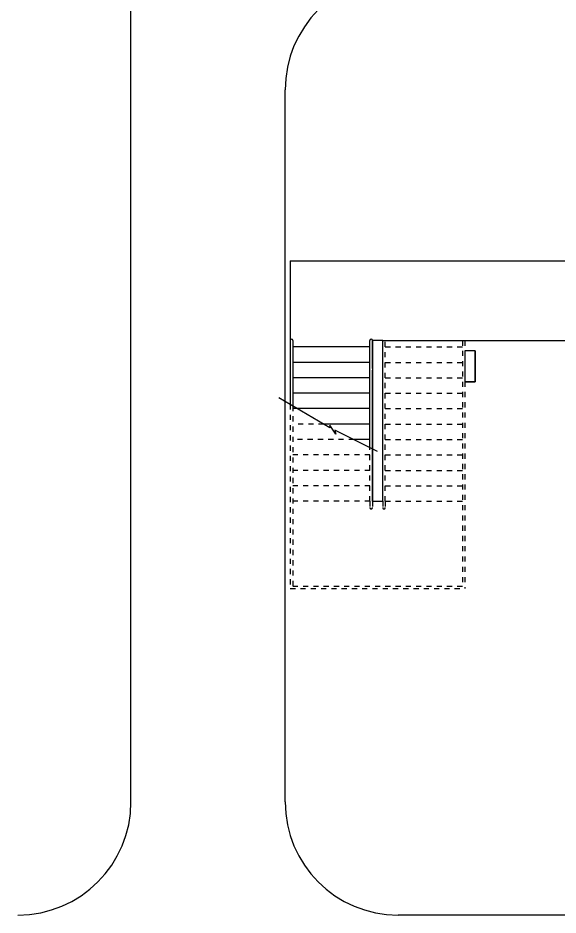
# Model space of a CAD drawing. Header units: millimetres. Extents: x 2686 to 2939, y 1294 to 1441.
# Drawn here: x 2718.62 to 2729.13, y 1393.52 to 1410.97 of the extents above; entities that cross this region are included whole.
import ezdxf

# ---------------------------------------------------------------- set-up
doc = ezdxf.new("R2010")
doc.units = ezdxf.units.MM
doc.linetypes.add('HIDDEN', pattern=[0.375, 0.25, -0.125])
for name, color, linetype in [('AR-CALÇADA', 1, 'Continuous'), ('AR-ESCADA', 2, 'Continuous'), ('AR-PISO', 1, 'Continuous'), ('ES-GUARDACORPO', 2, 'Continuous'), ('es-linhacorte', 1, 'Continuous'), ('ES-PILAR', 3, 'Continuous'), ('Layer2', 2, 'Continuous'), ('PROJ2', 1, 'HIDDEN')]:
    doc.layers.add(name, color=color, linetype=linetype)

# ---------------------------------------------------------------- blocks, each defined once
blk = doc.blocks.new('ES-2P-1PAV-E')
for q in [(-2.95, -0.975), (-2.75, -1.575)]:
    blk.add_line((-2.75, -0.975), q)
at = {"layer": 'AR-PISO'}
for p, q in [((-6.35, 0.775), (0, 0.775)), ((-6.35, 0.775), (-6.35, -0.775)), ((0, -0.775), (0, 0.775)), ((-4.55, -0.775), (0, -0.775)), ((-4.8, -0.9), (-6.3, -0.9)), ((-4.8, -1.2), (-6.3, -1.2)), ((-4.8, -1.5), (-6.3, -1.5)), ((-4.8, -1.8), (-6.3, -1.8)), ((-4.8, -2.1), (-6.21, -2.1)), ((-4.8, -2.4), (-5.697, -2.4)), ((-4.8, -2.7), (-5.111, -2.7))]:
    blk.add_line(p, q, dxfattribs=at)
at = {"layer": 'ES-GUARDACORPO'}
for p, q in [((-6.35, -0.775), (-6.35, -2.018)), ((-6.3, -0.775), (-6.3, -2.048)), ((-4.8, -0.9), (-4.8, -0.775)), ((-4.8, -2.855), (-4.8, -0.9))]:
    blk.add_line(p, q, dxfattribs=at)
for centre in [(-6.325, -0.775), (-4.775, -0.775)]:
    blk.add_arc(centre, 0.025, 0, 180, dxfattribs=at)
at = {"layer": 'es-linhacorte'}
for p, q in [((-5.578, -2.47), (-6.569, -1.89)), ((-5.578, -2.418), (-5.578, -2.47)), ((-5.462, -2.596), (-5.578, -2.418)), ((-4.649, -2.931), (-5.48, -2.516)), ((-5.48, -2.516), (-5.462, -2.596))]:
    blk.add_line(p, q, dxfattribs=at)
at = {"layer": 'ES-PILAR'}
for p, q in [((-2.75, -1.575), (-2.95, -1.575)), ((-4.75, -3.9), (-4.55, -3.9))]:
    blk.add_line(p, q, dxfattribs=at)
for points in [[(-4.55, -1.35), (-4.55, -1.32), (-4.55, -0.775), (-4.75, -0.775), (-4.75, -1.32), (-4.75, -1.35), (-4.75, -3.9), (-4.55, -3.9)], [(-2.75, -0.975), (-2.95, -0.975), (-2.95, -1.575), (-2.75, -1.575)]]:
    blk.add_lwpolyline(points, close=True, dxfattribs=at)
at = {"layer": 'Layer2'}
for p, q in [((-4.75, -1.32), (-4.75, -0.775)), ((-4.55, -1.32), (-4.55, -0.775)), ((-4.75, -3.9), (-4.75, -1.35)), ((-4.55, -3.9), (-4.55, -1.35))]:
    blk.add_line(p, q, dxfattribs=at)
at = {"layer": 'PROJ2', "ltscale": 0.01}
for p, q in [((-4.5, -3.9), (-4.5, -0.775)), ((-3, -0.775), (-3, -5.55)), ((-2.95, -0.775), (-2.95, -5.6)), ((-4.5, -0.9), (-3, -0.9)), ((-4.5, -1.2), (-3, -1.2)), ((-4.5, -1.5), (-3, -1.5)), ((-4.5, -1.8), (-3, -1.8)), ((-6.35, -2.018), (-6.35, -5.6)), ((-6.3, -2.048), (-6.3, -5.55)), ((-6.21, -2.1), (-6.3, -2.1)), ((-4.5, -2.1), (-3, -2.1)), ((-5.697, -2.4), (-6.3, -2.4)), ((-4.5, -2.4), (-3, -2.4)), ((-5.111, -2.7), (-6.3, -2.7)), ((-4.5, -2.7), (-3, -2.7)), ((-4.8, -3.9), (-4.8, -2.855)), ((-4.8, -3), (-6.3, -3)), ((-4.5, -3), (-3, -3)), ((-4.8, -3.3), (-6.3, -3.3)), ((-4.5, -3.3), (-3, -3.3)), ((-4.8, -3.6), (-6.3, -3.6)), ((-4.5, -3.6), (-3, -3.6)), ((-4.8, -3.9), (-6.3, -3.9)), ((-4.8, -3.9), (-4.8, -4.025)), ((-4.75, -3.9), (-4.75, -4.025)), ((-4.55, -3.9), (-4.55, -4.025)), ((-4.5, -3.9), (-4.5, -4.025)), ((-4.5, -3.9), (-3, -3.9)), ((-6.3, -5.55), (-3, -5.55)), ((-6.35, -5.6), (-2.95, -5.6))]:
    blk.add_line(p, q, dxfattribs=at)
for centre in [(-4.775, -4.025), (-4.525, -4.025)]:
    blk.add_arc(centre, 0.025, 180, 0, dxfattribs=at)

msp = doc.modelspace()

# ---------------------------------------------------------------- linework, layer by layer
at = {"layer": 'AR-CALÇADA'}
for p, q in [((2720.821, 1395.725), (2720.821, 1419.775)), ((2723.821, 1395.725), (2723.821, 1409.575)), ((2794.446, 1393.525), (2726.021, 1393.525))]:
    msp.add_line(p, q, dxfattribs=at)
for centre, start, end in [((2726.021, 1409.575), 90, 180), ((2718.621, 1395.725), 270, 0), ((2726.021, 1395.725), 180, 270)]:
    msp.add_arc(centre, 2.2, start, end, dxfattribs=at)

# ---------------------------------------------------------------- block references
at = {"layer": 'AR-ESCADA'}
msp.add_blockref('ES-2P-1PAV-E', (2730.271, 1405.475), dxfattribs=at)

doc.saveas('drawing.dxf')
